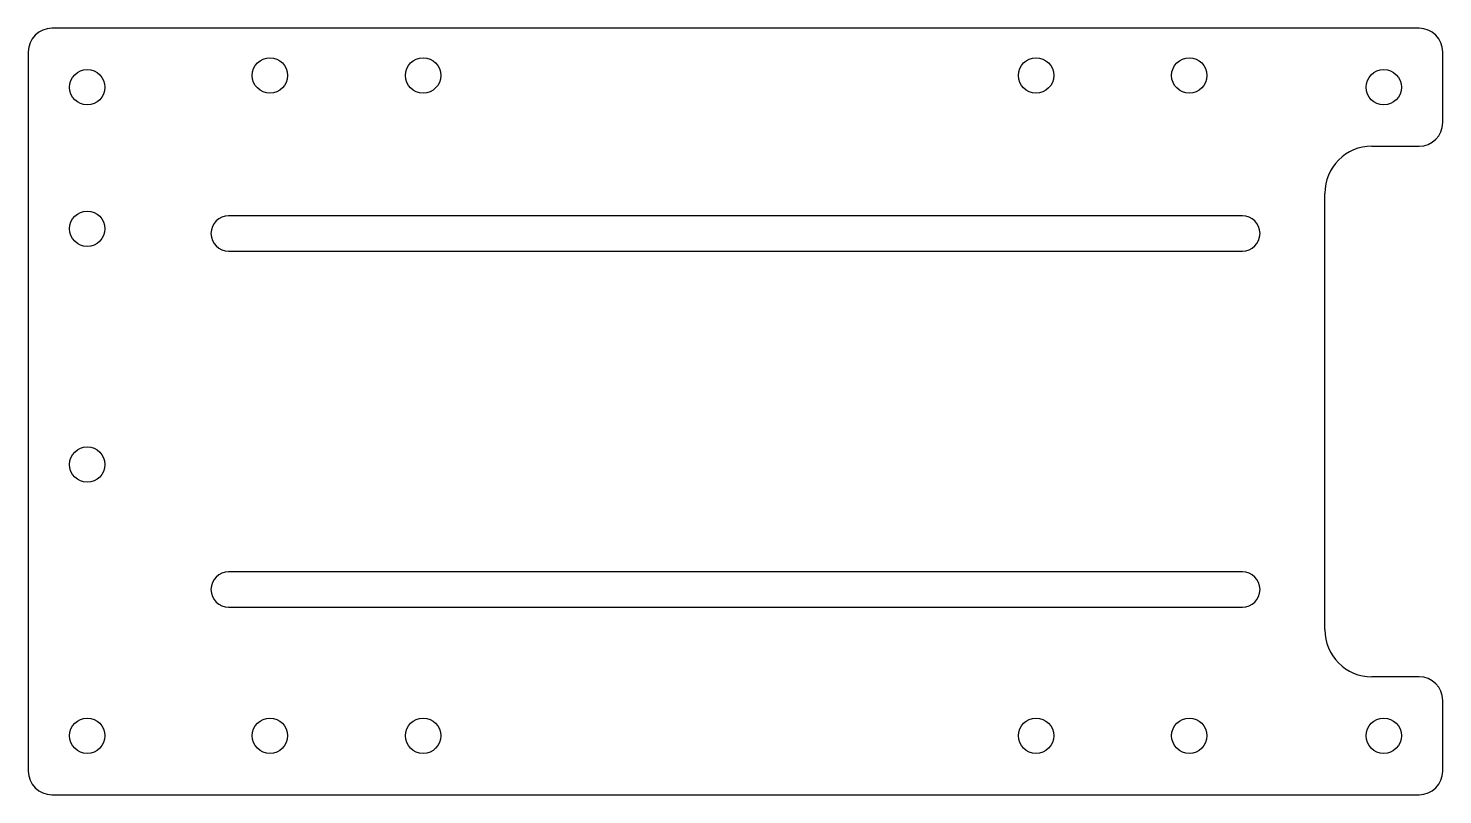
# Model space of a CAD drawing. Header units: millimetres. Extents: x -60 to 60, y -33 to 33.
import ezdxf

# ---------------------------------------------------------------- set-up
doc = ezdxf.new("R2010")
doc.units = ezdxf.units.MM

msp = doc.modelspace()

# ---------------------------------------------------------------- linework, layer by layer
at = {"color": 7, "linetype": 'Continuous', "lineweight": 25}
for p, q in [((58, 32.5), (-58, 32.5)), ((-60, 30.5), (-60, -30.5)), ((60, 24.5), (60, 30.5)), ((54, 22.5), (58, 22.5)), ((50, -18.5), (50, 18.5)), ((43, 16.6), (-43, 16.6)), ((-43, 13.6), (43, 13.6)), ((43, -13.6), (-43, -13.6)), ((-43, -16.6), (43, -16.6)), ((58, -22.5), (54, -22.5)), ((60, -30.5), (60, -24.5)), ((-58, -32.5), (58, -32.5))]:
    msp.add_line(p, q, dxfattribs=at)
for centre in [(-39.5, 28.5), (25.5, 28.5), (-55, 27.5), (-26.5, 28.5), (38.5, 28.5), (55, 27.5), (-55, 15.5), (-55, -4.5), (-55, -27.5), (-39.5, -27.5), (-26.5, -27.5), (25.5, -27.5), (38.5, -27.5), (55, -27.5)]:
    msp.add_circle(centre, 1.5, dxfattribs=at)
for centre, radius, start, end in [((-58, 30.5), 2, 90, 180), ((58, 30.5), 2, 0, 90), ((58, 24.5), 2, 270, 0), ((54, 18.5), 4, 90, 180), ((-43, 15.1), 1.5, 90, 270), ((43, 15.1), 1.5, 270, 90), ((-43, -15.1), 1.5, 90, 270), ((43, -15.1), 1.5, 270, 90), ((54, -18.5), 4, 180, 270), ((58, -24.5), 2, 0, 90), ((-58, -30.5), 2, 180, 270), ((58, -30.5), 2, 270, 0)]:
    msp.add_arc(centre, radius, start, end, dxfattribs=at)

doc.saveas('drawing.dxf')
